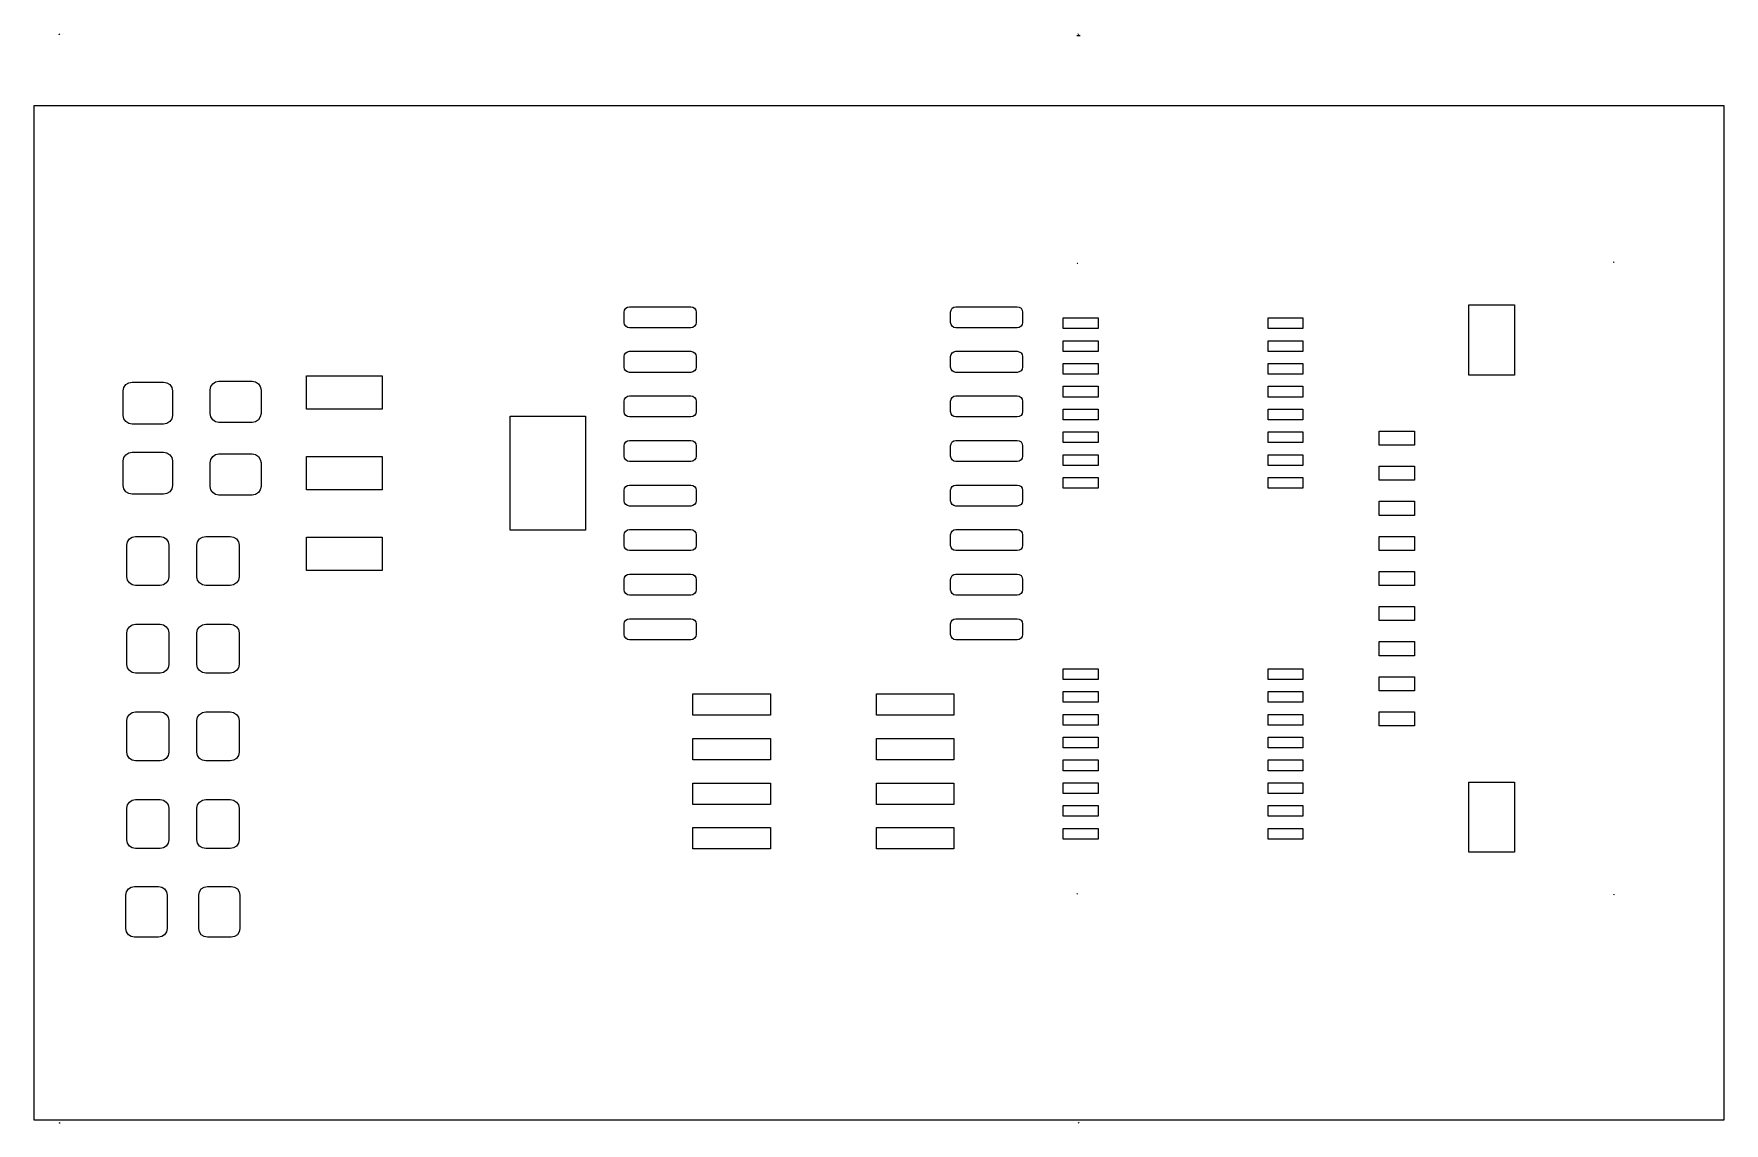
# Model space of a CAD drawing. Header units: millimetres. Extents: x 85.4 to 135.4, y -97.1 to -64.9.
import ezdxf

# ---------------------------------------------------------------- set-up
doc = ezdxf.new("R2010")
doc.units = ezdxf.units.MM

msp = doc.modelspace()

# ---------------------------------------------------------------- linework, layer by layer
at = {"color": 7, "linetype": 'Continuous', "lineweight": 25}
for p, q in [((86.131, -64.878), (86.133, -64.868)), ((86.133, -64.868), (86.147, -64.854)), ((116.261, -64.852), (116.27, -64.854)), ((116.27, -64.854), (116.285, -64.868)), ((116.251, -71.649), (116.237, -71.635)), ((116.261, -71.651), (116.251, -71.649)), ((132.091, -71.599), (132.101, -71.601)), ((132.101, -71.601), (132.115, -71.615)), ((102.856, -73.024), (102.889, -72.973)), ((102.889, -72.973), (102.94, -72.939)), ((102.94, -72.939), (103, -72.928)), ((103, -72.928), (104.816, -72.928)), ((104.816, -72.928), (104.876, -72.939)), ((104.876, -72.939), (104.926, -72.973)), ((104.926, -72.973), (104.96, -73.024)), ((112.51, -73.024), (112.543, -72.973)), ((112.543, -72.973), (112.594, -72.939)), ((112.594, -72.939), (112.653, -72.928)), ((112.653, -72.928), (114.47, -72.928)), ((114.47, -72.928), (114.53, -72.939)), ((114.53, -72.939), (114.58, -72.973)), ((114.58, -72.973), (114.614, -73.024)), ((127.824, -74.947), (127.824, -72.87)), ((127.824, -72.87), (129.174, -72.87)), ((129.174, -72.87), (129.174, -74.947)), ((102.844, -73.083), (102.856, -73.024)), ((102.844, -73.395), (102.844, -73.083)), ((102.856, -73.454), (102.844, -73.395)), ((102.889, -73.505), (102.856, -73.454)), ((104.96, -73.454), (104.926, -73.505)), ((104.96, -73.024), (104.972, -73.083)), ((104.972, -73.395), (104.96, -73.454)), ((104.972, -73.083), (104.972, -73.395)), ((112.498, -73.083), (112.51, -73.024)), ((112.498, -73.395), (112.498, -73.083)), ((112.51, -73.454), (112.498, -73.395)), ((112.543, -73.505), (112.51, -73.454)), ((114.614, -73.454), (114.58, -73.505)), ((114.614, -73.024), (114.626, -73.083)), ((114.626, -73.395), (114.614, -73.454)), ((114.626, -73.083), (114.626, -73.395)), ((115.832, -73.574), (115.832, -73.257)), ((115.832, -73.257), (116.86, -73.257)), ((116.86, -73.257), (116.86, -73.574)), ((121.889, -73.574), (121.889, -73.257)), ((121.889, -73.257), (122.918, -73.257)), ((122.918, -73.257), (122.918, -73.574)), ((102.94, -73.539), (102.889, -73.505)), ((103, -73.55), (102.94, -73.539)), ((104.816, -73.55), (103, -73.55)), ((104.876, -73.539), (104.816, -73.55)), ((104.926, -73.505), (104.876, -73.539)), ((112.594, -73.539), (112.543, -73.505)), ((112.653, -73.55), (112.594, -73.539)), ((114.47, -73.55), (112.653, -73.55)), ((114.53, -73.539), (114.47, -73.55)), ((114.58, -73.505), (114.53, -73.539)), ((116.86, -73.574), (115.832, -73.574)), ((115.832, -74.248), (115.832, -73.932)), ((115.832, -73.932), (116.86, -73.932)), ((116.86, -73.932), (116.86, -74.248)), ((122.918, -73.574), (121.889, -73.574)), ((121.889, -74.248), (121.889, -73.932)), ((121.889, -73.932), (122.918, -73.932)), ((122.918, -73.932), (122.918, -74.248)), ((102.844, -74.402), (102.856, -74.342)), ((102.844, -74.713), (102.844, -74.402)), ((102.856, -74.342), (102.889, -74.291)), ((102.889, -74.291), (102.94, -74.258)), ((102.94, -74.258), (103, -74.246)), ((103, -74.246), (104.816, -74.246)), ((104.816, -74.246), (104.876, -74.258)), ((104.876, -74.258), (104.926, -74.291)), ((104.926, -74.291), (104.96, -74.342)), ((104.96, -74.342), (104.972, -74.402)), ((104.972, -74.402), (104.972, -74.713)), ((112.498, -74.402), (112.51, -74.342)), ((112.498, -74.713), (112.498, -74.402)), ((112.51, -74.342), (112.543, -74.291)), ((112.543, -74.291), (112.594, -74.258)), ((112.594, -74.258), (112.653, -74.246)), ((112.653, -74.246), (114.47, -74.246)), ((114.47, -74.246), (114.53, -74.258)), ((114.53, -74.258), (114.58, -74.291)), ((114.58, -74.291), (114.614, -74.342)), ((114.614, -74.342), (114.626, -74.402)), ((114.626, -74.402), (114.626, -74.713)), ((116.86, -74.248), (115.832, -74.248)), ((122.918, -74.248), (121.889, -74.248)), ((93.45, -75.959), (93.45, -74.972)), ((93.45, -74.972), (95.681, -74.972)), ((95.681, -74.972), (95.681, -75.959)), ((102.856, -74.773), (102.844, -74.713)), ((102.889, -74.823), (102.856, -74.773)), ((102.94, -74.857), (102.889, -74.823)), ((103, -74.869), (102.94, -74.857)), ((104.816, -74.869), (103, -74.869)), ((104.876, -74.857), (104.816, -74.869)), ((104.926, -74.823), (104.876, -74.857)), ((104.96, -74.773), (104.926, -74.823)), ((104.972, -74.713), (104.96, -74.773)), ((112.51, -74.773), (112.498, -74.713)), ((112.543, -74.823), (112.51, -74.773)), ((112.594, -74.857), (112.543, -74.823)), ((112.653, -74.869), (112.594, -74.857)), ((114.47, -74.869), (112.653, -74.869)), ((114.53, -74.857), (114.47, -74.869)), ((114.58, -74.823), (114.53, -74.857)), ((114.614, -74.773), (114.58, -74.823)), ((114.626, -74.713), (114.614, -74.773)), ((115.832, -74.923), (115.832, -74.607)), ((115.832, -74.607), (116.86, -74.607)), ((116.86, -74.923), (115.832, -74.923)), ((116.86, -74.607), (116.86, -74.923)), ((121.889, -74.923), (121.889, -74.607)), ((121.889, -74.607), (122.918, -74.607)), ((122.918, -74.923), (121.889, -74.923)), ((122.918, -74.607), (122.918, -74.923)), ((129.174, -74.947), (127.824, -74.947)), ((88.026, -75.414), (88.046, -75.314)), ((88.026, -76.14), (88.026, -75.414)), ((88.046, -75.314), (88.102, -75.23)), ((88.102, -75.23), (88.186, -75.174)), ((88.186, -75.174), (88.285, -75.154)), ((88.285, -75.154), (89.22, -75.154)), ((89.22, -75.154), (89.319, -75.174)), ((89.319, -75.174), (89.403, -75.23)), ((89.403, -75.23), (89.459, -75.314)), ((89.459, -75.314), (89.479, -75.414)), ((89.479, -75.414), (89.479, -76.14)), ((90.595, -75.388), (90.615, -75.288)), ((90.595, -76.088), (90.595, -75.388)), ((90.615, -75.288), (90.671, -75.204)), ((90.671, -75.204), (90.755, -75.148)), ((90.755, -75.148), (90.855, -75.128)), ((90.855, -75.128), (91.841, -75.128)), ((91.841, -75.128), (91.94, -75.148)), ((91.94, -75.148), (92.024, -75.204)), ((92.024, -75.204), (92.08, -75.288)), ((92.08, -75.288), (92.1, -75.388)), ((92.1, -75.388), (92.1, -76.088)), ((115.832, -75.598), (115.832, -75.281)), ((115.832, -75.281), (116.86, -75.281)), ((116.86, -75.281), (116.86, -75.598)), ((121.889, -75.598), (121.889, -75.281)), ((121.889, -75.281), (122.918, -75.281)), ((122.918, -75.281), (122.918, -75.598)), ((95.681, -75.959), (93.45, -75.959)), ((102.844, -75.72), (102.856, -75.66)), ((102.844, -76.031), (102.844, -75.72)), ((102.856, -75.66), (102.889, -75.61)), ((102.889, -75.61), (102.94, -75.576)), ((102.94, -75.576), (103, -75.564)), ((103, -75.564), (104.816, -75.564)), ((104.816, -75.564), (104.876, -75.576)), ((104.876, -75.576), (104.926, -75.61)), ((104.926, -75.61), (104.96, -75.66)), ((104.96, -75.66), (104.972, -75.72)), ((104.972, -75.72), (104.972, -76.031)), ((112.498, -75.72), (112.51, -75.66)), ((112.498, -76.031), (112.498, -75.72)), ((112.51, -75.66), (112.543, -75.61)), ((112.543, -75.61), (112.594, -75.576)), ((112.594, -75.576), (112.653, -75.564)), ((112.653, -75.564), (114.47, -75.564)), ((114.47, -75.564), (114.53, -75.576)), ((114.53, -75.576), (114.58, -75.61)), ((114.58, -75.61), (114.614, -75.66)), ((114.614, -75.66), (114.626, -75.72)), ((114.626, -75.72), (114.626, -76.031)), ((116.86, -75.598), (115.832, -75.598)), ((115.832, -76.273), (115.832, -75.956)), ((115.832, -75.956), (116.86, -75.956)), ((116.86, -75.956), (116.86, -76.273)), ((122.918, -75.598), (121.889, -75.598)), ((121.889, -76.273), (121.889, -75.956)), ((121.889, -75.956), (122.918, -75.956)), ((122.918, -75.956), (122.918, -76.273)), ((88.046, -76.24), (88.026, -76.14)), ((88.102, -76.324), (88.046, -76.24)), ((88.186, -76.38), (88.102, -76.324)), ((88.285, -76.4), (88.186, -76.38)), ((89.22, -76.4), (88.285, -76.4)), ((89.319, -76.38), (89.22, -76.4)), ((89.403, -76.324), (89.319, -76.38)), ((89.459, -76.24), (89.403, -76.324)), ((89.479, -76.14), (89.459, -76.24)), ((90.615, -76.188), (90.595, -76.088)), ((90.671, -76.272), (90.615, -76.188)), ((90.755, -76.328), (90.671, -76.272)), ((90.855, -76.348), (90.755, -76.328)), ((91.841, -76.348), (90.855, -76.348)), ((91.94, -76.328), (91.841, -76.348)), ((92.024, -76.272), (91.94, -76.328)), ((92.08, -76.188), (92.024, -76.272)), ((92.1, -76.088), (92.08, -76.188)), ((99.47, -79.54), (99.47, -76.166)), ((99.47, -76.166), (101.702, -76.166)), ((101.702, -76.166), (101.702, -79.54)), ((102.856, -76.091), (102.844, -76.031)), ((102.889, -76.141), (102.856, -76.091)), ((102.94, -76.175), (102.889, -76.141)), ((103, -76.187), (102.94, -76.175)), ((104.816, -76.187), (103, -76.187)), ((104.876, -76.175), (104.816, -76.187)), ((104.926, -76.141), (104.876, -76.175)), ((104.96, -76.091), (104.926, -76.141)), ((104.972, -76.031), (104.96, -76.091)), ((112.51, -76.091), (112.498, -76.031)), ((112.543, -76.141), (112.51, -76.091)), ((112.594, -76.175), (112.543, -76.141)), ((112.653, -76.187), (112.594, -76.175)), ((114.47, -76.187), (112.653, -76.187)), ((114.53, -76.175), (114.47, -76.187)), ((114.58, -76.141), (114.53, -76.175)), ((114.614, -76.091), (114.58, -76.141)), ((114.626, -76.031), (114.614, -76.091)), ((116.86, -76.273), (115.832, -76.273)), ((122.918, -76.273), (121.889, -76.273)), ((102.844, -77.038), (102.856, -76.979)), ((102.856, -76.979), (102.889, -76.928)), ((102.889, -76.928), (102.94, -76.894)), ((102.94, -76.894), (103, -76.882)), ((103, -76.882), (104.816, -76.882)), ((104.816, -76.882), (104.876, -76.894)), ((104.876, -76.894), (104.926, -76.928)), ((104.926, -76.928), (104.96, -76.979)), ((104.96, -76.979), (104.972, -77.038)), ((112.498, -77.038), (112.51, -76.979)), ((112.51, -76.979), (112.543, -76.928)), ((112.543, -76.928), (112.594, -76.894)), ((112.594, -76.894), (112.653, -76.882)), ((112.653, -76.882), (114.47, -76.882)), ((114.47, -76.882), (114.53, -76.894)), ((114.53, -76.894), (114.58, -76.928)), ((114.58, -76.928), (114.614, -76.979)), ((114.614, -76.979), (114.626, -77.038)), ((115.832, -76.947), (115.832, -76.631)), ((115.832, -76.631), (116.86, -76.631)), ((116.86, -76.947), (115.832, -76.947)), ((116.86, -76.631), (116.86, -76.947)), ((121.889, -76.947), (121.889, -76.631)), ((121.889, -76.631), (122.918, -76.631)), ((122.918, -76.947), (121.889, -76.947)), ((122.918, -76.631), (122.918, -76.947)), ((125.177, -77.023), (125.177, -76.607)), ((125.177, -76.607), (126.215, -76.607)), ((126.215, -76.607), (126.215, -77.023)), ((88.026, -77.49), (88.046, -77.39)), ((88.026, -78.216), (88.026, -77.49)), ((88.046, -77.39), (88.102, -77.306)), ((88.102, -77.306), (88.186, -77.25)), ((88.186, -77.25), (88.285, -77.23)), ((88.285, -77.23), (89.22, -77.23)), ((89.22, -77.23), (89.319, -77.25)), ((89.319, -77.25), (89.403, -77.306)), ((89.403, -77.306), (89.459, -77.39)), ((89.459, -77.39), (89.479, -77.49)), ((89.479, -77.49), (89.479, -78.216)), ((90.595, -77.542), (90.615, -77.442)), ((90.615, -77.442), (90.671, -77.358)), ((90.671, -77.358), (90.755, -77.302)), ((90.755, -77.302), (90.855, -77.282)), ((90.855, -77.282), (91.841, -77.282)), ((91.841, -77.282), (91.94, -77.302)), ((91.94, -77.302), (92.024, -77.358)), ((92.024, -77.358), (92.08, -77.442)), ((92.08, -77.442), (92.1, -77.542)), ((93.45, -78.346), (93.45, -77.36)), ((93.45, -77.36), (95.681, -77.36)), ((95.681, -77.36), (95.681, -78.346)), ((102.844, -77.35), (102.844, -77.038)), ((102.856, -77.409), (102.844, -77.35)), ((102.889, -77.46), (102.856, -77.409)), ((102.94, -77.493), (102.889, -77.46)), ((103, -77.505), (102.94, -77.493)), ((104.876, -77.493), (104.816, -77.505)), ((104.926, -77.46), (104.876, -77.493)), ((104.96, -77.409), (104.926, -77.46)), ((104.972, -77.35), (104.96, -77.409)), ((104.972, -77.038), (104.972, -77.35)), ((112.498, -77.35), (112.498, -77.038)), ((112.51, -77.409), (112.498, -77.35)), ((112.543, -77.46), (112.51, -77.409)), ((112.594, -77.493), (112.543, -77.46)), ((112.653, -77.505), (112.594, -77.493)), ((114.53, -77.493), (114.47, -77.505)), ((114.58, -77.46), (114.53, -77.493)), ((114.614, -77.409), (114.58, -77.46)), ((114.626, -77.35), (114.614, -77.409)), ((114.626, -77.038), (114.626, -77.35)), ((115.832, -77.622), (115.832, -77.306)), ((115.832, -77.306), (116.86, -77.306)), ((116.86, -77.306), (116.86, -77.622)), ((121.889, -77.622), (121.889, -77.306)), ((121.889, -77.306), (122.918, -77.306)), ((122.918, -77.306), (122.918, -77.622)), ((126.215, -77.023), (125.177, -77.023)), ((90.595, -78.242), (90.595, -77.542)), ((92.1, -77.542), (92.1, -78.242)), ((104.816, -77.505), (103, -77.505)), ((114.47, -77.505), (112.653, -77.505)), ((116.86, -77.622), (115.832, -77.622)), ((115.832, -78.297), (115.832, -77.98)), ((115.832, -77.98), (116.86, -77.98)), ((116.86, -77.98), (116.86, -78.297)), ((122.918, -77.622), (121.889, -77.622)), ((121.889, -78.297), (121.889, -77.98)), ((121.889, -77.98), (122.918, -77.98)), ((122.918, -77.98), (122.918, -78.297)), ((125.177, -78.061), (125.177, -77.645)), ((125.177, -77.645), (126.215, -77.645)), ((126.215, -77.645), (126.215, -78.061)), ((88.046, -78.316), (88.026, -78.216)), ((88.102, -78.4), (88.046, -78.316)), ((88.186, -78.456), (88.102, -78.4)), ((88.285, -78.476), (88.186, -78.456)), ((89.22, -78.476), (88.285, -78.476)), ((89.319, -78.456), (89.22, -78.476)), ((89.403, -78.4), (89.319, -78.456)), ((89.459, -78.316), (89.403, -78.4)), ((89.479, -78.216), (89.459, -78.316)), ((90.615, -78.342), (90.595, -78.242)), ((90.671, -78.426), (90.615, -78.342)), ((90.755, -78.482), (90.671, -78.426)), ((90.855, -78.502), (90.755, -78.482)), ((91.94, -78.482), (91.841, -78.502)), ((92.024, -78.426), (91.94, -78.482)), ((92.08, -78.342), (92.024, -78.426)), ((92.1, -78.242), (92.08, -78.342)), ((95.681, -78.346), (93.45, -78.346)), ((102.844, -78.356), (102.856, -78.297)), ((102.844, -78.668), (102.844, -78.356)), ((102.856, -78.297), (102.889, -78.246)), ((102.889, -78.246), (102.94, -78.213)), ((102.94, -78.213), (103, -78.201)), ((103, -78.201), (104.816, -78.201)), ((104.816, -78.201), (104.876, -78.213)), ((104.876, -78.213), (104.926, -78.246)), ((104.926, -78.246), (104.96, -78.297)), ((104.96, -78.297), (104.972, -78.356)), ((104.972, -78.356), (104.972, -78.668)), ((112.498, -78.356), (112.51, -78.297)), ((112.498, -78.668), (112.498, -78.356)), ((112.51, -78.297), (112.543, -78.246)), ((112.543, -78.246), (112.594, -78.213)), ((112.594, -78.213), (112.653, -78.201)), ((112.653, -78.201), (114.47, -78.201)), ((114.47, -78.201), (114.53, -78.213)), ((114.53, -78.213), (114.58, -78.246)), ((114.58, -78.246), (114.614, -78.297)), ((114.614, -78.297), (114.626, -78.356)), ((114.626, -78.356), (114.626, -78.668)), ((116.86, -78.297), (115.832, -78.297)), ((122.918, -78.297), (121.889, -78.297)), ((126.215, -78.061), (125.177, -78.061)), ((91.841, -78.502), (90.855, -78.502)), ((102.856, -78.727), (102.844, -78.668)), ((102.889, -78.778), (102.856, -78.727)), ((102.94, -78.812), (102.889, -78.778)), ((103, -78.824), (102.94, -78.812)), ((104.816, -78.824), (103, -78.824)), ((104.876, -78.812), (104.816, -78.824)), ((104.926, -78.778), (104.876, -78.812)), ((104.96, -78.727), (104.926, -78.778)), ((104.972, -78.668), (104.96, -78.727)), ((112.51, -78.727), (112.498, -78.668)), ((112.543, -78.778), (112.51, -78.727)), ((112.594, -78.812), (112.543, -78.778)), ((112.653, -78.824), (112.594, -78.812)), ((114.47, -78.824), (112.653, -78.824)), ((114.53, -78.812), (114.47, -78.824)), ((114.58, -78.778), (114.53, -78.812)), ((114.614, -78.727), (114.58, -78.778)), ((114.626, -78.668), (114.614, -78.727)), ((125.177, -79.099), (125.177, -78.683)), ((125.177, -78.683), (126.215, -78.683)), ((126.215, -78.683), (126.215, -79.099)), ((126.215, -79.099), (125.177, -79.099)), ((88.13, -79.981), (88.149, -79.882)), ((88.13, -80.915), (88.13, -79.981)), ((88.149, -79.882), (88.206, -79.798)), ((88.206, -79.798), (88.29, -79.741)), ((88.29, -79.741), (88.389, -79.722)), ((88.389, -79.722), (89.116, -79.722)), ((89.116, -79.722), (89.215, -79.741)), ((89.215, -79.741), (89.299, -79.798)), ((89.299, -79.798), (89.356, -79.882)), ((89.356, -79.882), (89.375, -79.981)), ((89.375, -79.981), (89.375, -80.915)), ((90.206, -79.981), (90.225, -79.882)), ((90.206, -80.915), (90.206, -79.981)), ((90.225, -79.882), (90.282, -79.798)), ((90.282, -79.798), (90.366, -79.741)), ((90.366, -79.741), (90.465, -79.722)), ((90.465, -79.722), (91.192, -79.722)), ((91.192, -79.722), (91.291, -79.741)), ((91.291, -79.741), (91.375, -79.798)), ((91.375, -79.798), (91.432, -79.882)), ((91.432, -79.882), (91.451, -79.981)), ((91.451, -79.981), (91.451, -80.915)), ((93.45, -80.734), (93.45, -79.747)), ((93.45, -79.747), (95.681, -79.747)), ((95.681, -79.747), (95.681, -80.734)), ((101.702, -79.54), (99.47, -79.54)), ((102.844, -79.675), (102.856, -79.615)), ((102.844, -79.986), (102.844, -79.675)), ((102.856, -80.046), (102.844, -79.986)), ((102.856, -79.615), (102.889, -79.565)), ((102.889, -79.565), (102.94, -79.531)), ((102.94, -79.531), (103, -79.519)), ((103, -79.519), (104.816, -79.519)), ((104.816, -79.519), (104.876, -79.531)), ((104.876, -79.531), (104.926, -79.565)), ((104.926, -79.565), (104.96, -79.615)), ((104.96, -79.615), (104.972, -79.675)), ((104.972, -79.986), (104.96, -80.046)), ((104.972, -79.675), (104.972, -79.986)), ((112.498, -79.675), (112.51, -79.615)), ((112.498, -79.986), (112.498, -79.675)), ((112.51, -80.046), (112.498, -79.986)), ((112.51, -79.615), (112.543, -79.565)), ((112.543, -79.565), (112.594, -79.531)), ((112.594, -79.531), (112.653, -79.519)), ((112.653, -79.519), (114.47, -79.519)), ((114.47, -79.519), (114.53, -79.531)), ((114.53, -79.531), (114.58, -79.565)), ((114.58, -79.565), (114.614, -79.615)), ((114.614, -79.615), (114.626, -79.675)), ((114.626, -79.986), (114.614, -80.046)), ((114.626, -79.675), (114.626, -79.986)), ((125.177, -80.137), (125.177, -79.722)), ((125.177, -79.722), (126.215, -79.722)), ((126.215, -79.722), (126.215, -80.137)), ((102.889, -80.096), (102.856, -80.046)), ((102.94, -80.13), (102.889, -80.096)), ((103, -80.142), (102.94, -80.13)), ((104.816, -80.142), (103, -80.142)), ((104.876, -80.13), (104.816, -80.142)), ((104.926, -80.096), (104.876, -80.13)), ((104.96, -80.046), (104.926, -80.096)), ((112.543, -80.096), (112.51, -80.046)), ((112.594, -80.13), (112.543, -80.096)), ((112.653, -80.142), (112.594, -80.13)), ((114.47, -80.142), (112.653, -80.142)), ((114.53, -80.13), (114.47, -80.142)), ((114.58, -80.096), (114.53, -80.13)), ((114.614, -80.046), (114.58, -80.096)), ((126.215, -80.137), (125.177, -80.137)), ((88.149, -81.015), (88.13, -80.915)), ((89.375, -80.915), (89.356, -81.015)), ((90.225, -81.015), (90.206, -80.915)), ((91.451, -80.915), (91.432, -81.015)), ((95.681, -80.734), (93.45, -80.734)), ((102.844, -80.993), (102.856, -80.934)), ((102.844, -81.305), (102.844, -80.993)), ((102.856, -80.934), (102.889, -80.883)), ((102.889, -80.883), (102.94, -80.849)), ((102.94, -80.849), (103, -80.837)), ((103, -80.837), (104.816, -80.837)), ((104.816, -80.837), (104.876, -80.849)), ((104.876, -80.849), (104.926, -80.883)), ((104.926, -80.883), (104.96, -80.934)), ((104.96, -80.934), (104.972, -80.993)), ((104.972, -80.993), (104.972, -81.305)), ((112.498, -80.993), (112.51, -80.934)), ((112.498, -81.305), (112.498, -80.993)), ((112.51, -80.934), (112.543, -80.883)), ((112.543, -80.883), (112.594, -80.849)), ((112.594, -80.849), (112.653, -80.837)), ((112.653, -80.837), (114.47, -80.837)), ((114.47, -80.837), (114.53, -80.849)), ((114.53, -80.849), (114.58, -80.883)), ((114.58, -80.883), (114.614, -80.934)), ((114.614, -80.934), (114.626, -80.993)), ((114.626, -80.993), (114.626, -81.305)), ((125.177, -81.175), (125.177, -80.76)), ((125.177, -80.76), (126.215, -80.76)), ((126.215, -80.76), (126.215, -81.175)), ((88.206, -81.099), (88.149, -81.015)), ((88.29, -81.155), (88.206, -81.099)), ((88.389, -81.175), (88.29, -81.155)), ((89.116, -81.175), (88.389, -81.175)), ((89.215, -81.155), (89.116, -81.175)), ((89.299, -81.099), (89.215, -81.155)), ((89.356, -81.015), (89.299, -81.099)), ((90.282, -81.099), (90.225, -81.015)), ((90.366, -81.155), (90.282, -81.099)), ((90.465, -81.175), (90.366, -81.155)), ((91.192, -81.175), (90.465, -81.175)), ((91.291, -81.155), (91.192, -81.175)), ((91.375, -81.099), (91.291, -81.155)), ((91.432, -81.015), (91.375, -81.099)), ((102.856, -81.364), (102.844, -81.305)), ((102.889, -81.415), (102.856, -81.364)), ((102.94, -81.448), (102.889, -81.415)), ((103, -81.46), (102.94, -81.448)), ((104.816, -81.46), (103, -81.46)), ((104.876, -81.448), (104.816, -81.46)), ((104.926, -81.415), (104.876, -81.448)), ((104.96, -81.364), (104.926, -81.415)), ((104.972, -81.305), (104.96, -81.364)), ((112.51, -81.364), (112.498, -81.305)), ((112.543, -81.415), (112.51, -81.364)), ((112.594, -81.448), (112.543, -81.415)), ((112.653, -81.46), (112.594, -81.448)), ((114.47, -81.46), (112.653, -81.46)), ((114.53, -81.448), (114.47, -81.46)), ((114.58, -81.415), (114.53, -81.448)), ((114.614, -81.364), (114.58, -81.415)), ((114.626, -81.305), (114.614, -81.364)), ((126.215, -81.175), (125.177, -81.175)), ((125.177, -82.213), (125.177, -81.798)), ((125.177, -81.798), (126.215, -81.798)), ((126.215, -81.798), (126.215, -82.213)), ((88.13, -82.576), (88.149, -82.477)), ((88.149, -82.477), (88.206, -82.393)), ((88.206, -82.393), (88.29, -82.336)), ((88.29, -82.336), (88.389, -82.317)), ((88.389, -82.317), (89.116, -82.317)), ((89.116, -82.317), (89.215, -82.336)), ((89.215, -82.336), (89.299, -82.393)), ((89.299, -82.393), (89.356, -82.477)), ((89.356, -82.477), (89.375, -82.576)), ((90.206, -82.576), (90.225, -82.477)), ((90.225, -82.477), (90.282, -82.393)), ((90.282, -82.393), (90.366, -82.336)), ((90.366, -82.336), (90.465, -82.317)), ((90.465, -82.317), (91.192, -82.317)), ((91.192, -82.317), (91.291, -82.336)), ((91.291, -82.336), (91.375, -82.393)), ((91.375, -82.393), (91.432, -82.477)), ((91.432, -82.477), (91.451, -82.576)), ((102.844, -82.311), (102.856, -82.252)), ((102.844, -82.623), (102.844, -82.311)), ((102.856, -82.252), (102.889, -82.201)), ((102.889, -82.201), (102.94, -82.168)), ((102.94, -82.168), (103, -82.156)), ((103, -82.156), (104.816, -82.156)), ((104.816, -82.156), (104.876, -82.168)), ((104.876, -82.168), (104.926, -82.201)), ((104.926, -82.201), (104.96, -82.252)), ((104.96, -82.252), (104.972, -82.311)), ((104.972, -82.311), (104.972, -82.623)), ((112.498, -82.311), (112.51, -82.252)), ((112.498, -82.623), (112.498, -82.311)), ((112.51, -82.252), (112.543, -82.201)), ((112.543, -82.201), (112.594, -82.168)), ((112.594, -82.168), (112.653, -82.156)), ((112.653, -82.156), (114.47, -82.156)), ((114.47, -82.156), (114.53, -82.168)), ((114.53, -82.168), (114.58, -82.201)), ((114.58, -82.201), (114.614, -82.252)), ((114.614, -82.252), (114.626, -82.311)), ((114.626, -82.311), (114.626, -82.623)), ((126.215, -82.213), (125.177, -82.213)), ((88.13, -83.51), (88.13, -82.576)), ((89.375, -82.576), (89.375, -83.51)), ((90.206, -83.51), (90.206, -82.576)), ((91.451, -82.576), (91.451, -83.51)), ((102.856, -82.682), (102.844, -82.623)), ((102.889, -82.733), (102.856, -82.682)), ((102.94, -82.767), (102.889, -82.733)), ((103, -82.779), (102.94, -82.767)), ((104.816, -82.779), (103, -82.779)), ((104.876, -82.767), (104.816, -82.779)), ((104.926, -82.733), (104.876, -82.767)), ((104.96, -82.682), (104.926, -82.733)), ((104.972, -82.623), (104.96, -82.682)), ((112.51, -82.682), (112.498, -82.623)), ((112.543, -82.733), (112.51, -82.682)), ((112.594, -82.767), (112.543, -82.733)), ((112.653, -82.779), (112.594, -82.767)), ((114.47, -82.779), (112.653, -82.779)), ((114.53, -82.767), (114.47, -82.779)), ((114.58, -82.733), (114.53, -82.767)), ((114.614, -82.682), (114.58, -82.733)), ((114.626, -82.623), (114.614, -82.682)), ((125.177, -83.251), (125.177, -82.836)), ((125.177, -82.836), (126.215, -82.836)), ((126.215, -82.836), (126.215, -83.251)), ((126.215, -83.251), (125.177, -83.251)), ((88.149, -83.61), (88.13, -83.51)), ((88.206, -83.694), (88.149, -83.61)), ((88.29, -83.75), (88.206, -83.694)), ((88.389, -83.77), (88.29, -83.75)), ((89.116, -83.77), (88.389, -83.77)), ((89.215, -83.75), (89.116, -83.77)), ((89.299, -83.694), (89.215, -83.75)), ((89.356, -83.61), (89.299, -83.694)), ((89.375, -83.51), (89.356, -83.61)), ((90.225, -83.61), (90.206, -83.51)), ((90.282, -83.694), (90.225, -83.61)), ((90.366, -83.75), (90.282, -83.694)), ((90.465, -83.77), (90.366, -83.75)), ((91.192, -83.77), (90.465, -83.77)), ((91.291, -83.75), (91.192, -83.77)), ((91.375, -83.694), (91.291, -83.75)), ((91.432, -83.61), (91.375, -83.694)), ((91.451, -83.51), (91.432, -83.61)), ((115.832, -83.954), (115.832, -83.638)), ((115.832, -83.638), (116.86, -83.638)), ((116.86, -83.954), (115.832, -83.954)), ((116.86, -83.638), (116.86, -83.954)), ((121.889, -83.954), (121.889, -83.638)), ((121.889, -83.638), (122.918, -83.638)), ((122.918, -83.954), (121.889, -83.954)), ((122.918, -83.638), (122.918, -83.954)), ((125.177, -84.289), (125.177, -83.874)), ((125.177, -83.874), (126.215, -83.874)), ((126.215, -83.874), (126.215, -84.289)), ((104.872, -85.015), (104.872, -84.383)), ((104.872, -84.383), (107.166, -84.383)), ((107.166, -84.383), (107.166, -85.015)), ((110.304, -85.015), (110.304, -84.383)), ((110.304, -84.383), (112.597, -84.383)), ((112.597, -84.383), (112.597, -85.015)), ((115.832, -84.629), (115.832, -84.312)), ((115.832, -84.312), (116.86, -84.312)), ((116.86, -84.312), (116.86, -84.629)), ((121.889, -84.629), (121.889, -84.312)), ((121.889, -84.312), (122.918, -84.312)), ((122.918, -84.312), (122.918, -84.629)), ((126.215, -84.289), (125.177, -84.289)), ((88.149, -85.072), (88.206, -84.988)), ((88.206, -84.988), (88.29, -84.931)), ((88.29, -84.931), (88.389, -84.912)), ((88.389, -84.912), (89.116, -84.912)), ((89.116, -84.912), (89.215, -84.931)), ((89.215, -84.931), (89.299, -84.988)), ((89.299, -84.988), (89.356, -85.072)), ((90.225, -85.072), (90.282, -84.988)), ((90.282, -84.988), (90.366, -84.931)), ((90.366, -84.931), (90.465, -84.912)), ((90.465, -84.912), (91.192, -84.912)), ((91.192, -84.912), (91.291, -84.931)), ((91.291, -84.931), (91.375, -84.988)), ((91.375, -84.988), (91.432, -85.072)), ((116.86, -84.629), (115.832, -84.629)), ((115.832, -85.303), (115.832, -84.987)), ((115.832, -84.987), (116.86, -84.987)), ((116.86, -84.987), (116.86, -85.303)), ((122.918, -84.629), (121.889, -84.629)), ((121.889, -85.303), (121.889, -84.987)), ((121.889, -84.987), (122.918, -84.987)), ((122.918, -84.987), (122.918, -85.303)), ((125.177, -85.327), (125.177, -84.912)), ((125.177, -84.912), (126.215, -84.912)), ((126.215, -84.912), (126.215, -85.327)), ((88.13, -85.171), (88.149, -85.072)), ((88.13, -86.105), (88.13, -85.171)), ((89.356, -85.072), (89.375, -85.171)), ((89.375, -85.171), (89.375, -86.105)), ((90.206, -85.171), (90.225, -85.072)), ((90.206, -86.105), (90.206, -85.171)), ((91.432, -85.072), (91.451, -85.171)), ((91.451, -85.171), (91.451, -86.105)), ((107.166, -85.015), (104.872, -85.015)), ((112.597, -85.015), (110.304, -85.015)), ((116.86, -85.303), (115.832, -85.303)), ((122.918, -85.303), (121.889, -85.303)), ((126.215, -85.327), (125.177, -85.327)), ((104.872, -86.334), (104.872, -85.701)), ((104.872, -85.701), (107.166, -85.701)), ((107.166, -85.701), (107.166, -86.334)), ((110.304, -86.334), (110.304, -85.701)), ((110.304, -85.701), (112.597, -85.701)), ((112.597, -85.701), (112.597, -86.334)), ((115.832, -85.978), (115.832, -85.662)), ((115.832, -85.662), (116.86, -85.662)), ((116.86, -85.978), (115.832, -85.978)), ((116.86, -85.662), (116.86, -85.978)), ((121.889, -85.978), (121.889, -85.662)), ((121.889, -85.662), (122.918, -85.662)), ((122.918, -85.978), (121.889, -85.978)), ((122.918, -85.662), (122.918, -85.978)), ((88.149, -86.205), (88.13, -86.105)), ((88.206, -86.289), (88.149, -86.205)), ((88.29, -86.345), (88.206, -86.289)), ((88.389, -86.365), (88.29, -86.345)), ((89.116, -86.365), (88.389, -86.365)), ((89.215, -86.345), (89.116, -86.365)), ((89.299, -86.289), (89.215, -86.345)), ((89.356, -86.205), (89.299, -86.289)), ((89.375, -86.105), (89.356, -86.205)), ((90.225, -86.205), (90.206, -86.105)), ((90.282, -86.289), (90.225, -86.205)), ((90.366, -86.345), (90.282, -86.289)), ((90.465, -86.365), (90.366, -86.345)), ((91.192, -86.365), (90.465, -86.365)), ((91.291, -86.345), (91.192, -86.365)), ((91.375, -86.289), (91.291, -86.345)), ((91.432, -86.205), (91.375, -86.289)), ((91.451, -86.105), (91.432, -86.205)), ((107.166, -86.334), (104.872, -86.334)), ((112.597, -86.334), (110.304, -86.334)), ((115.832, -86.653), (115.832, -86.337)), ((115.832, -86.337), (116.86, -86.337)), ((116.86, -86.337), (116.86, -86.653)), ((121.889, -86.653), (121.889, -86.337)), ((121.889, -86.337), (122.918, -86.337)), ((122.918, -86.337), (122.918, -86.653)), ((116.86, -86.653), (115.832, -86.653)), ((122.918, -86.653), (121.889, -86.653)), ((127.824, -89.064), (127.824, -86.988)), ((127.824, -86.988), (129.174, -86.988)), ((129.174, -86.988), (129.174, -89.064)), ((104.872, -87.652), (104.872, -87.019)), ((104.872, -87.019), (107.166, -87.019)), ((107.166, -87.019), (107.166, -87.652)), ((110.304, -87.652), (110.304, -87.019)), ((110.304, -87.019), (112.597, -87.019)), ((112.597, -87.019), (112.597, -87.652)), ((115.832, -87.328), (115.832, -87.011)), ((115.832, -87.011), (116.86, -87.011)), ((116.86, -87.328), (115.832, -87.328)), ((116.86, -87.011), (116.86, -87.328)), ((121.889, -87.328), (121.889, -87.011)), ((121.889, -87.011), (122.918, -87.011)), ((122.918, -87.328), (121.889, -87.328)), ((122.918, -87.011), (122.918, -87.328)), ((88.13, -87.766), (88.149, -87.667)), ((88.13, -88.701), (88.13, -87.766)), ((88.149, -87.667), (88.206, -87.583)), ((88.206, -87.583), (88.29, -87.527)), ((88.29, -87.527), (88.389, -87.507)), ((88.389, -87.507), (89.116, -87.507)), ((89.116, -87.507), (89.215, -87.527)), ((89.215, -87.527), (89.299, -87.583)), ((89.299, -87.583), (89.356, -87.667)), ((89.356, -87.667), (89.375, -87.766)), ((89.375, -87.766), (89.375, -88.701)), ((90.206, -87.766), (90.225, -87.667)), ((90.206, -88.701), (90.206, -87.766)), ((90.225, -87.667), (90.282, -87.583)), ((90.282, -87.583), (90.366, -87.527)), ((90.366, -87.527), (90.465, -87.507)), ((90.465, -87.507), (91.192, -87.507)), ((91.192, -87.507), (91.291, -87.527)), ((91.291, -87.527), (91.375, -87.583)), ((91.375, -87.583), (91.432, -87.667)), ((91.432, -87.667), (91.451, -87.766)), ((91.451, -87.766), (91.451, -88.701)), ((107.166, -87.652), (104.872, -87.652)), ((112.597, -87.652), (110.304, -87.652)), ((115.832, -88.002), (115.832, -87.686)), ((115.832, -87.686), (116.86, -87.686)), ((116.86, -87.686), (116.86, -88.002)), ((121.889, -88.002), (121.889, -87.686)), ((121.889, -87.686), (122.918, -87.686)), ((122.918, -87.686), (122.918, -88.002)), ((104.872, -88.97), (104.872, -88.337)), ((104.872, -88.337), (107.166, -88.337)), ((107.166, -88.337), (107.166, -88.97)), ((110.304, -88.97), (110.304, -88.337)), ((110.304, -88.337), (112.597, -88.337)), ((112.597, -88.337), (112.597, -88.97)), ((116.86, -88.002), (115.832, -88.002)), ((115.832, -88.677), (115.832, -88.361)), ((115.832, -88.361), (116.86, -88.361)), ((116.86, -88.361), (116.86, -88.677)), ((122.918, -88.002), (121.889, -88.002)), ((121.889, -88.677), (121.889, -88.361)), ((121.889, -88.361), (122.918, -88.361)), ((122.918, -88.361), (122.918, -88.677)), ((88.149, -88.8), (88.13, -88.701)), ((88.206, -88.884), (88.149, -88.8)), ((88.29, -88.94), (88.206, -88.884)), ((88.389, -88.96), (88.29, -88.94)), ((89.116, -88.96), (88.389, -88.96)), ((89.215, -88.94), (89.116, -88.96)), ((89.299, -88.884), (89.215, -88.94)), ((89.356, -88.8), (89.299, -88.884)), ((89.375, -88.701), (89.356, -88.8)), ((90.225, -88.8), (90.206, -88.701)), ((90.282, -88.884), (90.225, -88.8)), ((90.366, -88.94), (90.282, -88.884)), ((90.465, -88.96), (90.366, -88.94)), ((91.192, -88.96), (90.465, -88.96)), ((91.291, -88.94), (91.192, -88.96)), ((91.375, -88.884), (91.291, -88.94)), ((91.432, -88.8), (91.375, -88.884)), ((91.451, -88.701), (91.432, -88.8)), ((107.166, -88.97), (104.872, -88.97)), ((112.597, -88.97), (110.304, -88.97)), ((116.86, -88.677), (115.832, -88.677)), ((122.918, -88.677), (121.889, -88.677)), ((129.174, -89.064), (127.824, -89.064)), ((88.104, -90.335), (88.123, -90.236)), ((88.104, -91.322), (88.104, -90.335)), ((88.123, -90.236), (88.18, -90.152)), ((88.18, -90.152), (88.264, -90.096)), ((88.264, -90.096), (88.363, -90.076)), ((88.363, -90.076), (89.064, -90.076)), ((89.064, -90.076), (89.163, -90.096)), ((89.163, -90.096), (89.247, -90.152)), ((89.247, -90.152), (89.304, -90.236)), ((89.304, -90.236), (89.323, -90.335)), ((89.323, -90.335), (89.323, -91.322)), ((90.258, -90.335), (90.277, -90.236)), ((90.258, -91.322), (90.258, -90.335)), ((90.277, -90.236), (90.334, -90.152)), ((90.334, -90.152), (90.418, -90.096)), ((90.418, -90.096), (90.517, -90.076)), ((90.517, -90.076), (91.218, -90.076)), ((91.218, -90.076), (91.317, -90.096)), ((91.317, -90.096), (91.401, -90.152)), ((91.401, -90.152), (91.458, -90.236)), ((91.458, -90.236), (91.477, -90.335)), ((91.477, -90.335), (91.477, -91.322)), ((116.235, -90.31), (116.237, -90.3)), ((116.237, -90.3), (116.251, -90.286)), ((132.115, -90.319), (132.101, -90.334)), ((132.117, -90.31), (132.115, -90.319)), ((88.123, -91.421), (88.104, -91.322)), ((88.18, -91.505), (88.123, -91.421)), ((89.304, -91.421), (89.247, -91.505)), ((89.323, -91.322), (89.304, -91.421)), ((90.277, -91.421), (90.258, -91.322)), ((90.334, -91.505), (90.277, -91.421)), ((91.458, -91.421), (91.401, -91.505)), ((91.477, -91.322), (91.458, -91.421)), ((88.264, -91.561), (88.18, -91.505)), ((88.363, -91.581), (88.264, -91.561)), ((89.064, -91.581), (88.363, -91.581)), ((89.163, -91.561), (89.064, -91.581)), ((89.247, -91.505), (89.163, -91.561)), ((90.418, -91.561), (90.334, -91.505)), ((90.517, -91.581), (90.418, -91.561)), ((91.218, -91.581), (90.517, -91.581)), ((91.317, -91.561), (91.218, -91.581)), ((91.401, -91.505), (91.317, -91.561)), ((86.147, -97.081), (86.133, -97.067)), ((86.157, -97.083), (86.147, -97.081)), ((116.285, -97.067), (116.27, -97.081)), ((116.287, -97.057), (116.285, -97.067))]:
    msp.add_line(p, q, dxfattribs=at)
msp.add_line((116.235, -64.902), (116.327, -64.902))
msp.add_lwpolyline([(135.38, -66.985), (85.38, -66.985), (85.38, -96.985), (135.38, -96.985)], close=True)

doc.saveas('drawing.dxf')
